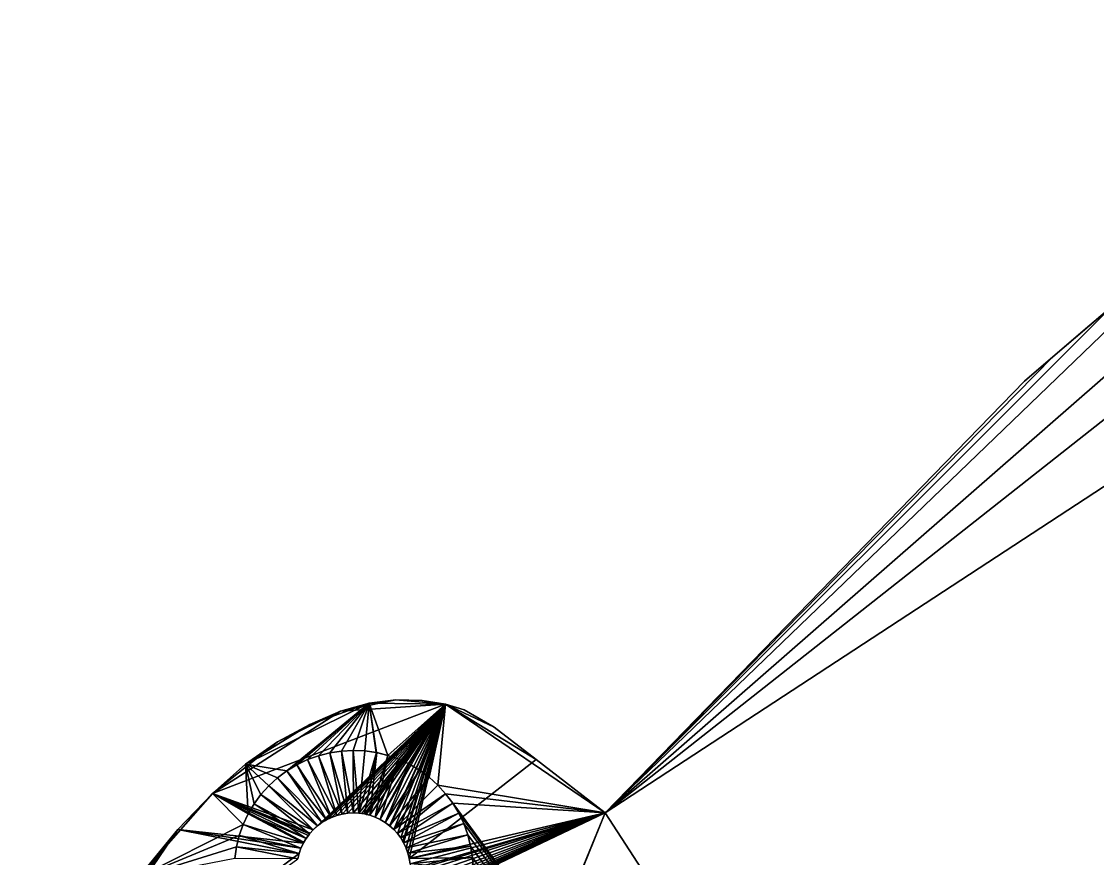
# Model space of a CAD drawing. Extents: x -90 to 90, y -51 to 49.
# Drawn here: x -70.21 to -41.26, y 26.67 to 49.2 of the extents above; entities that cross this region are included whole.
import ezdxf

# ---------------------------------------------------------------- set-up
doc = ezdxf.new("R2010")
doc.units = 0

msp = doc.modelspace()

# ---------------------------------------------------------------- linework, layer by layer
for points in [[(-69.427, -8.961, 2), (-8.214, 37.324, 2), (-21.964, 49.2, 2)], [(-69.427, -8.961, 2), (-21.964, 49.2, 2), (-54.504, 27.905, 2)], [(-21.964, 49.2, 2), (-33.466, 46.285, 2), (-54.504, 27.905, 2)], [(-54.504, 27.905, 0), (-38.546, 43.271, 0), (-28.577, 48.347, 0)], [(-25.421, -16.936, 0), (-54.504, 27.905, 0), (-28.577, 48.347, 0)], [(-33.466, 46.285, 2), (-38.546, 43.271, 2), (-54.504, 27.905, 2)], [(-38.546, 43.271, 2), (-40.877, 41.53, 2), (-54.504, 27.905, 2)], [(-54.504, 27.905, 0), (-40.877, 41.53, 0), (-38.546, 43.271, 0)], [(-40.877, 41.53, 2), (-42.459, 40.176, 2), (-54.504, 27.905, 2)], [(-54.504, 27.905, 0), (-42.459, 40.176, 0), (-40.877, 41.53, 0)], [(-40.877, 41.53, 2), (-41.647, 40.879, 2), (-42.459, 40.176, 2)], [(-42.459, 40.176, 0), (-41.647, 40.879, 0), (-40.877, 41.53, 0)], [(-40.877, 41.53, 0), (-41.647, 40.879, 0), (-41.647, 40.879, 2)], [(-40.877, 41.53, 0), (-41.647, 40.879, 2), (-40.877, 41.53, 2)], [(-41.647, 40.879, 0), (-42.459, 40.176, 0), (-42.459, 40.176, 2)], [(-41.647, 40.879, 0), (-42.459, 40.176, 2), (-41.647, 40.879, 2)], [(-42.459, 40.176, 2), (-43.227, 39.52, 2), (-54.504, 27.905, 2)], [(-54.504, 27.905, 0), (-43.227, 39.52, 0), (-42.459, 40.176, 0)], [(-42.459, 40.176, 0), (-43.227, 39.52, 0), (-43.227, 39.52, 2)], [(-42.459, 40.176, 0), (-43.227, 39.52, 2), (-42.459, 40.176, 2)], [(-43.227, 39.52, 0), (-54.504, 27.905, 0), (-54.504, 27.905, 2)], [(-43.227, 39.52, 0), (-54.504, 27.905, 2), (-43.227, 39.52, 2)], [(-69.427, -8.961, 2), (-69.306, -8.871, 2), (-8.214, 37.324, 2)], [(-69.306, -8.871, 2), (-69.247, -8.835, 2), (-8.214, 37.324, 2)], [(-69.247, -8.835, 2), (-69.178, -8.793, 2), (-8.214, 37.324, 2)], [(-69.178, -8.793, 2), (-69.042, -8.728, 2), (-8.214, 37.324, 2)], [(-69.042, -8.728, 2), (-68.901, -8.677, 2), (-8.214, 37.324, 2)], [(-68.901, -8.677, 2), (-68.883, -8.673, 2), (-8.214, 37.324, 2)], [(-68.883, -8.673, 2), (-68.756, -8.64, 2), (-8.214, 37.324, 2)], [(-68.756, -8.64, 2), (-68.607, -8.618, 2), (-8.214, 37.324, 2)], [(-68.607, -8.618, 2), (-68.457, -8.61, 2), (-8.214, 37.324, 2)], [(-68.457, -8.61, 2), (-68.307, -8.616, 2), (-8.214, 37.324, 2)], [(-68.307, -8.616, 2), (-68.159, -8.638, 2), (-8.214, 37.324, 2)], [(-68.159, -8.638, 2), (-68.013, -8.674, 2), (-8.214, 37.324, 2)], [(-68.013, -8.674, 2), (-67.871, -8.724, 2), (-8.214, 37.324, 2)], [(-67.871, -8.724, 2), (-67.735, -8.788, 2), (-8.214, 37.324, 2)], [(-67.735, -8.788, 2), (-67.606, -8.864, 2), (-8.214, 37.324, 2)], [(-67.606, -8.864, 2), (-67.485, -8.953, 2), (-8.214, 37.324, 2)], [(-67.485, -8.953, 2), (-67.374, -9.054, 2), (-8.214, 37.324, 2)], [(-67.374, -9.054, 2), (-67.273, -9.165, 2), (-8.214, 37.324, 2)], [(-67.273, -9.165, 2), (-67.183, -9.285, 2), (-8.214, 37.324, 2)], [(-67.183, -9.285, 2), (-67.105, -9.413, 2), (-8.214, 37.324, 2)], [(-67.105, -9.413, 2), (-67.04, -9.549, 2), (-8.214, 37.324, 2)], [(-67.04, -9.549, 2), (-66.989, -9.69, 2), (-8.214, 37.324, 2)], [(-66.989, -9.69, 2), (-66.952, -9.835, 2), (-8.214, 37.324, 2)], [(-66.986, -10.578, 2), (-63.477, -34.648, 2), (-8.425, 37.112, 2)], [(-66.95, -10.432, 2), (-66.986, -10.578, 2), (-8.425, 37.112, 2)], [(-66.952, -9.835, 2), (-66.929, -9.984, 2), (-8.214, 37.324, 2)], [(-66.95, -10.432, 2), (-8.425, 37.112, 2), (-8.324, 37.223, 2)], [(-66.928, -10.284, 2), (-66.95, -10.432, 2), (-8.324, 37.223, 2)], [(-66.929, -9.984, 2), (-66.922, -10.134, 2), (-8.214, 37.324, 2)], [(-66.928, -10.284, 2), (-8.324, 37.223, 2), (-8.214, 37.324, 2)], [(-66.922, -10.134, 2), (-66.928, -10.284, 2), (-8.214, 37.324, 2)], [(-63.477, -34.648, 2), (-8.514, 36.991, 2), (-8.425, 37.112, 2)], [(-63.477, -34.648, 2), (-8.591, 36.862, 2), (-8.514, 36.991, 2)], [(-63.477, -34.648, 2), (-8.654, 36.726, 2), (-8.591, 36.862, 2)], [(-63.477, -34.648, 2), (-8.704, 36.584, 2), (-8.654, 36.726, 2)], [(-63.477, -34.648, 2), (-8.74, 36.438, 2), (-8.704, 36.584, 2)], [(-63.477, -34.648, 2), (-8.762, 36.29, 2), (-8.74, 36.438, 2)], [(-63.477, -34.648, 2), (-8.768, 36.14, 2), (-8.762, 36.29, 2)], [(-63.477, -34.648, 2), (-8.761, 35.99, 2), (-8.768, 36.14, 2)], [(-63.477, -34.648, 2), (-8.738, 35.841, 2), (-8.761, 35.99, 2)], [(-63.477, -34.648, 2), (-8.701, 35.696, 2), (-8.738, 35.841, 2)], [(-63.477, -34.648, 2), (-8.65, 35.555, 2), (-8.701, 35.696, 2)], [(-63.477, -34.648, 2), (-8.585, 35.419, 2), (-8.65, 35.555, 2)], [(-63.477, -34.648, 2), (-8.507, 35.291, 2), (-8.585, 35.419, 2)], [(-63.477, -34.648, 2), (-8.418, 35.17, 2), (-8.507, 35.291, 2)], [(-63.477, -34.648, 2), (-8.316, 35.059, 2), (-8.418, 35.17, 2)], [(-63.477, -34.648, 2), (-8.205, 34.959, 2), (-8.316, 35.059, 2)], [(-63.477, -34.648, 2), (-2.705, 26.198, 2), (-8.205, 34.959, 2)], [(-58.799, 30.827, 2), (-61.624, 30.636, 2), (-65.073, 28.424, 2)], [(-58.799, 30.827, 2), (-65.073, 28.424, 2), (-62.361, 27.447, 2)], [(-64.181, 29.211, 0), (-62.453, 30.283, 0), (-60.857, 30.852, 0)], [(-63.07, 29.034, 0), (-64.181, 29.211, 0), (-60.857, 30.852, 0)], [(-62.8, 29.197, 0), (-63.07, 29.034, 0), (-60.857, 30.852, 0)], [(-62.516, 29.333, 0), (-62.8, 29.197, 0), (-60.857, 30.852, 0)], [(-62.219, 29.44, 0), (-62.516, 29.333, 0), (-60.857, 30.852, 0)], [(-62.453, 30.283, 0), (-61.624, 30.636, 0), (-60.857, 30.852, 0)], [(-58.799, 30.827, 2), (-62.361, 27.447, 2), (-62.25, 27.548, 2)], [(-58.799, 30.827, 2), (-62.25, 27.548, 2), (-62.13, 27.638, 2)], [(-60.857, 30.852, 0), (-61.914, 29.518), (-62.219, 29.44, 0)], [(-58.799, 30.827, 2), (-62.13, 27.638, 2), (-62.031, 27.698, 2)], [(-58.799, 30.827, 2), (-62.031, 27.698, 2), (-62.001, 27.716, 2)], [(-58.799, 30.827, 2), (-62.001, 27.716, 2), (-61.984, 27.724, 2)], [(-58.799, 30.827, 2), (-61.984, 27.724, 2), (-61.866, 27.78, 2)], [(-60.857, 30.852, 0), (-61.602, 29.565, 0), (-61.914, 29.518)], [(-58.799, 30.827, 2), (-61.866, 27.78, 2), (-61.725, 27.831, 2)], [(-58.799, 30.827, 2), (-61.725, 27.831, 2), (-61.579, 27.868, 2)], [(-60.136, 30.946, 2), (-60.857, 30.852, 2), (-61.624, 30.636, 2)], [(-58.799, 30.827, 2), (-60.136, 30.946, 2), (-61.624, 30.636, 2)], [(-60.857, 30.852, 0), (-61.624, 30.636, 0), (-61.624, 30.636, 2)], [(-60.857, 30.852, 0), (-61.624, 30.636, 2), (-60.857, 30.852, 2)], [(-60.857, 30.852, 0), (-61.287, 29.582, 0), (-61.602, 29.565, 0)], [(-58.799, 30.827, 2), (-61.579, 27.868, 2), (-61.431, 27.891, 2)], [(-58.799, 30.827, 2), (-61.431, 27.891, 2), (-61.281, 27.899, 2)], [(-60.857, 30.852, 0), (-60.972, 29.568, 0), (-61.287, 29.582, 0)], [(-58.799, 30.827, 2), (-61.281, 27.899, 2), (-61.131, 27.892, 2)], [(-58.799, 30.827, 2), (-61.131, 27.892, 2), (-61.051, 27.881, 2)], [(-61.051, 27.881, 2), (-60.982, 27.871, 2), (-58.799, 30.827, 2)], [(-60.982, 27.871, 2), (-60.933, 27.858, 2), (-58.799, 30.827, 2)], [(-60.857, 30.852, 0), (-60.672, 29.524, 0), (-60.972, 29.568, 0)], [(-60.933, 27.858, 2), (-60.837, 27.835, 2), (-58.799, 30.827, 2)], [(-60.857, 30.852, 0), (-60.136, 30.946, 0), (-58.799, 30.827, 0)], [(-60.136, 30.946, 0), (-60.857, 30.852, 0), (-60.857, 30.852, 2)], [(-60.136, 30.946, 0), (-60.857, 30.852, 2), (-60.136, 30.946, 2)], [(-60.857, 30.852, 0), (-58.799, 30.827, 0), (-60.354, 29.447, 0)], [(-60.857, 30.852, 0), (-60.354, 29.447, 0), (-60.66, 29.523, 0)], [(-60.857, 30.852, 0), (-60.66, 29.523, 0), (-60.672, 29.524, 0)], [(-60.837, 27.835, 2), (-60.695, 27.785, 2), (-58.799, 30.827, 2)], [(-60.695, 27.785, 2), (-60.559, 27.721, 2), (-58.799, 30.827, 2)], [(-60.559, 27.721, 2), (-60.43, 27.644, 2), (-58.799, 30.827, 2)], [(-60.43, 27.644, 2), (-60.309, 27.555, 2), (-58.799, 30.827, 2)], [(-58.799, 30.827, 0), (-60.057, 29.342, 0), (-60.354, 29.447, 0)], [(-60.309, 27.555, 2), (-60.295, 27.542, 2), (-58.799, 30.827, 2)], [(-60.295, 27.542, 2), (-60.197, 27.455, 2), (-58.799, 30.827, 2)], [(-60.197, 27.455, 2), (-60.096, 27.344, 2), (-58.799, 30.827, 2)], [(-60.136, 30.946, 0), (-59.433, 30.928), (-58.799, 30.827, 0)], [(-58.799, 30.827, 2), (-59.433, 30.928, 2), (-60.136, 30.946, 2)], [(-59.433, 30.928), (-60.136, 30.946, 0), (-60.136, 30.946, 2)], [(-59.433, 30.928), (-60.136, 30.946, 2), (-59.433, 30.928, 2)], [(-60.096, 27.344, 2), (-60.006, 27.224, 2), (-58.799, 30.827, 2)], [(-58.799, 30.827, 0), (-59.771, 29.208, 0), (-60.057, 29.342, 0)], [(-60.006, 27.224, 2), (-59.947, 27.126, 2), (-58.799, 30.827, 2)], [(-59.947, 27.126, 2), (-59.929, 27.095, 2), (-58.799, 30.827, 2)], [(-59.929, 27.095, 2), (-59.864, 26.96, 2), (-58.799, 30.827, 2)], [(-59.864, 26.96, 2), (-59.813, 26.819, 2), (-58.799, 30.827, 2)], [(-59.813, 26.819, 2), (-59.776, 26.673, 2), (-58.799, 30.827, 2)], [(-59.776, 26.673, 2), (-56.362, 29.338, 2), (-58.799, 30.827, 2)], [(-59.5, 29.047, 0), (-59.771, 29.208, 0), (-58.799, 30.827, 0)], [(-59.246, 28.86, 0), (-59.5, 29.047, 0), (-58.799, 30.827, 0)], [(-58.799, 30.827, 0), (-59.433, 30.928), (-59.433, 30.928, 2)], [(-58.799, 30.827, 0), (-59.433, 30.928, 2), (-58.799, 30.827, 2)], [(-59.012, 28.649, 0), (-59.246, 28.86, 0), (-58.799, 30.827, 0)], [(-59.012, 28.649, 0), (-58.799, 30.827, 0), (-54.504, 27.905, 0)], [(-57.49, 30.208, 2), (-58.302, 30.673, 2), (-58.799, 30.827, 2)], [(-56.362, 29.338, 2), (-57.49, 30.208, 2), (-58.799, 30.827, 2)], [(-58.799, 30.827, 0), (-58.302, 30.673, 0), (-57.49, 30.208, 0)], [(-58.799, 30.827, 0), (-57.49, 30.208, 0), (-56.362, 29.338, 0)], [(-58.799, 30.827, 0), (-56.362, 29.338, 0), (-54.504, 27.905, 0)], [(-58.302, 30.673, 0), (-58.799, 30.827, 0), (-58.799, 30.827, 2)], [(-58.302, 30.673, 0), (-58.799, 30.827, 2), (-58.302, 30.673, 2)], [(-61.624, 30.636, 2), (-63.319, 29.811, 2), (-65.073, 28.424, 2)], [(-61.624, 30.636, 2), (-62.453, 30.283, 2), (-63.319, 29.811, 2)], [(-61.624, 30.636, 0), (-62.453, 30.283, 0), (-62.453, 30.283, 2)], [(-61.624, 30.636, 0), (-62.453, 30.283, 2), (-61.624, 30.636, 2)], [(-57.49, 30.208, 0), (-58.302, 30.673, 0), (-58.302, 30.673, 2)], [(-57.49, 30.208, 0), (-58.302, 30.673, 2), (-57.49, 30.208, 2)], [(-64.181, 29.211, 0), (-63.319, 29.811, 0), (-62.453, 30.283, 0)], [(-62.453, 30.283, 0), (-63.319, 29.811, 0), (-63.319, 29.811, 2)], [(-62.453, 30.283, 0), (-63.319, 29.811, 2), (-62.453, 30.283, 2)], [(-56.362, 29.338, 0), (-57.49, 30.208, 0), (-57.49, 30.208, 2)], [(-56.362, 29.338, 0), (-57.49, 30.208, 2), (-56.362, 29.338, 2)], [(-63.319, 29.811, 2), (-64.181, 29.211, 2), (-65.073, 28.424, 2)], [(-63.319, 29.811, 0), (-64.181, 29.211, 0), (-64.181, 29.211, 2)], [(-63.319, 29.811, 0), (-64.181, 29.211, 2), (-63.319, 29.811, 2)], [(-61.914, 29.518), (-61.602, 29.565, 0), (-61.431, 27.891, 1.2)], [(-61.602, 29.565, 0), (-61.287, 29.582, 0), (-61.281, 27.899, 1.2)], [(-61.602, 29.565, 0), (-61.281, 27.899, 1.2), (-61.431, 27.891, 1.2)], [(-61.287, 29.582, 0), (-60.972, 29.568, 0), (-61.131, 27.892, 1.2)], [(-61.287, 29.582, 0), (-61.131, 27.892, 1.2), (-61.281, 27.899, 1.2)], [(-60.66, 29.523, 0), (-61.131, 27.892, 1.2), (-60.972, 29.568, 0)], [(-60.972, 29.568, 0), (-60.672, 29.524, 0), (-60.66, 29.523, 0)], [(-62.8, 29.197, 0), (-62.516, 29.333, 0), (-61.866, 27.78, 1.2)], [(-62.516, 29.333, 0), (-62.219, 29.44, 0), (-61.725, 27.831, 1.2)], [(-62.516, 29.333, 0), (-61.725, 27.831, 1.2), (-61.866, 27.78, 1.2)], [(-62.219, 29.44, 0), (-61.914, 29.518), (-61.579, 27.868, 1.2)], [(-62.219, 29.44, 0), (-61.579, 27.868, 1.2), (-61.725, 27.831, 1.2)], [(-61.914, 29.518), (-61.431, 27.891, 1.2), (-61.579, 27.868, 1.2)], [(-60.66, 29.523, 0), (-60.982, 27.871, 1.2), (-61.131, 27.892, 1.2)], [(-60.982, 27.871, 1.2), (-60.66, 29.523, 0), (-60.654, 29.521, 0)], [(-60.654, 29.521, 0), (-60.837, 27.835, 1.2), (-60.982, 27.871, 1.2)], [(-60.654, 29.521, 0), (-60.354, 29.447, 0), (-60.837, 27.835, 1.2)], [(-60.354, 29.447, 0), (-60.695, 27.785, 1.2), (-60.837, 27.835, 1.2)], [(-60.354, 29.447, 0), (-60.057, 29.342, 0), (-60.695, 27.785, 1.2)], [(-60.057, 29.342, 0), (-60.559, 27.721, 1.2), (-60.695, 27.785, 1.2)], [(-60.354, 29.447, 0), (-60.654, 29.521, 0), (-60.66, 29.523, 0)], [(-60.057, 29.342, 0), (-59.771, 29.208, 0), (-60.559, 27.721, 1.2)], [(-59.776, 26.673, 2), (-54.504, 27.905, 2), (-56.362, 29.338, 2)], [(-54.504, 27.905, 0), (-56.362, 29.338, 0), (-56.362, 29.338, 2)], [(-54.504, 27.905, 0), (-56.362, 29.338, 2), (-54.504, 27.905, 2)], [(-64.114, 27.873, 0), (-65.073, 28.424, 0), (-64.181, 29.211, 0)], [(-64.181, 29.211, 0), (-65.073, 28.424, 0), (-65.073, 28.424, 2)], [(-64.181, 29.211, 0), (-65.073, 28.424, 2), (-64.181, 29.211, 2)], [(-63.953, 28.144, 0), (-64.114, 27.873, 0), (-64.181, 29.211, 0)], [(-63.767, 28.398, 0), (-63.953, 28.144, 0), (-64.181, 29.211, 0)], [(-63.556, 28.632, 0), (-63.767, 28.398, 0), (-64.181, 29.211, 0)], [(-63.323, 28.845, 0), (-63.556, 28.632, 0), (-64.181, 29.211, 0)], [(-63.07, 29.034, 0), (-63.323, 28.845, 0), (-64.181, 29.211, 0)], [(-63.323, 28.845, 0), (-63.07, 29.034, 0), (-62.13, 27.638, 1.2)], [(-63.07, 29.034, 0), (-62.8, 29.197, 0), (-62.001, 27.716, 1.2)], [(-63.07, 29.034, 0), (-62.001, 27.716, 1.2), (-62.13, 27.638, 1.2)], [(-62.8, 29.197, 0), (-61.866, 27.78, 1.2), (-62.001, 27.716, 1.2)], [(-59.771, 29.208, 0), (-60.43, 27.644, 1.2), (-60.559, 27.721, 1.2)], [(-59.771, 29.208, 0), (-59.5, 29.047, 0), (-60.43, 27.644, 1.2)], [(-59.5, 29.047, 0), (-60.309, 27.555, 1.2), (-60.43, 27.644, 1.2)], [(-59.5, 29.047, 0), (-59.246, 28.86, 0), (-60.309, 27.555, 1.2)], [(-62.25, 27.548, 1.2), (-63.556, 28.632, 0), (-63.323, 28.845, 0)], [(-63.323, 28.845, 0), (-62.13, 27.638, 1.2), (-62.25, 27.548, 1.2)], [(-59.246, 28.86, 0), (-60.197, 27.455, 1.2), (-60.309, 27.555, 1.2)], [(-59.246, 28.86, 0), (-59.012, 28.649, 0), (-60.197, 27.455, 1.2)], [(-67.053, 26.169, 0), (-66.003, 27.457, 0), (-65.073, 28.424, 0)], [(-67.053, 26.169, 0), (-65.073, 28.424, 0), (-64.248, 27.587, 0)], [(-62.627, 27.085, 2), (-65.073, 28.424, 2), (-66.003, 27.457, 2)], [(-65.073, 28.424, 0), (-66.003, 27.457, 0), (-66.003, 27.457, 2)], [(-65.073, 28.424, 0), (-66.003, 27.457, 2), (-65.073, 28.424, 2)], [(-65.073, 28.424, 2), (-62.627, 27.085, 2), (-62.61, 27.113, 2)], [(-65.073, 28.424, 2), (-62.61, 27.113, 2), (-62.55, 27.214, 2)], [(-65.073, 28.424, 2), (-62.55, 27.214, 2), (-62.491, 27.295, 2)], [(-65.073, 28.424, 2), (-62.491, 27.295, 2), (-62.462, 27.335, 2)], [(-65.073, 28.424, 2), (-62.462, 27.335, 2), (-62.446, 27.353, 2)], [(-65.073, 28.424, 2), (-62.446, 27.353, 2), (-62.361, 27.447, 2)], [(-65.073, 28.424, 0), (-64.114, 27.873, 0), (-64.248, 27.587, 0)], [(-62.462, 27.335, 1.2), (-63.953, 28.144, 0), (-63.767, 28.398, 0)], [(-62.361, 27.447, 1.2), (-63.767, 28.398, 0), (-63.556, 28.632, 0)], [(-62.361, 27.447, 1.2), (-62.462, 27.335, 1.2), (-63.767, 28.398, 0)], [(-62.25, 27.548, 1.2), (-62.361, 27.447, 1.2), (-63.556, 28.632, 0)], [(-60.197, 27.455, 1.2), (-59.012, 28.649, 0), (-58.799, 28.417, 0)], [(-60.197, 27.455, 1.2), (-58.799, 28.417, 0), (-60.096, 27.344, 1.2)], [(-60.096, 27.344, 1.2), (-58.799, 28.417, 0), (-58.61, 28.164, 0)], [(-58.799, 28.417, 0), (-59.012, 28.649, 0), (-54.504, 27.905, 0)], [(-58.61, 28.164, 0), (-58.799, 28.417, 0), (-54.504, 27.905, 0)], [(-62.55, 27.214, 1.2), (-64.114, 27.873, 0), (-63.953, 28.144, 0)], [(-62.462, 27.335, 1.2), (-62.55, 27.214, 1.2), (-63.953, 28.144, 0)], [(-60.096, 27.344, 1.2), (-58.61, 28.164, 0), (-60.006, 27.224, 1.2)], [(-60.006, 27.224, 1.2), (-58.61, 28.164, 0), (-58.447, 27.894, 0)], [(-25.421, -16.936, 0), (-58.447, 27.894, 0), (-58.61, 28.164, 0)], [(-25.421, -16.936, 0), (-58.61, 28.164, 0), (-54.504, 27.905, 0)], [(-69.867, -9.559, 2), (-69.804, -9.423, 2), (-54.504, 27.905, 2)], [(-69.867, -9.559, 2), (-54.504, 27.905, 2), (-60.549, 25.022, 2)], [(-69.804, -9.423, 2), (-69.727, -9.294, 2), (-54.504, 27.905, 2)], [(-69.727, -9.294, 2), (-69.638, -9.173, 2), (-54.504, 27.905, 2)], [(-69.638, -9.173, 2), (-69.624, -9.158, 2), (-54.504, 27.905, 2)], [(-69.624, -9.158, 2), (-69.537, -9.062, 2), (-54.504, 27.905, 2)], [(-69.537, -9.062, 2), (-69.441, -8.974, 2), (-54.504, 27.905, 2)], [(-69.441, -8.974, 2), (-69.427, -8.961, 2), (-54.504, 27.905, 2)], [(-62.627, 27.085, 1.2), (-64.248, 27.587, 0), (-64.114, 27.873, 0)], [(-62.55, 27.214, 1.2), (-62.627, 27.085, 1.2), (-64.114, 27.873, 0)], [(-61.725, 27.831, 2), (-61.866, 27.78, 2), (-61.866, 27.78, 1.2)], [(-61.725, 27.831, 2), (-61.866, 27.78, 1.2), (-61.725, 27.831, 1.2)], [(-61.579, 27.868, 2), (-61.725, 27.831, 2), (-61.725, 27.831, 1.2)], [(-61.579, 27.868, 2), (-61.725, 27.831, 1.2), (-61.579, 27.868, 1.2)], [(-61.431, 27.891, 2), (-61.579, 27.868, 2), (-61.579, 27.868, 1.2)], [(-61.431, 27.891, 2), (-61.579, 27.868, 1.2), (-61.431, 27.891, 1.2)], [(-61.281, 27.899, 2), (-61.431, 27.891, 2), (-61.431, 27.891, 1.2)], [(-61.281, 27.899, 2), (-61.431, 27.891, 1.2), (-61.281, 27.899, 1.2)], [(-61.131, 27.892, 1.2), (-61.131, 27.892, 2), (-61.281, 27.899, 2)], [(-61.131, 27.892, 1.2), (-61.281, 27.899, 2), (-61.281, 27.899, 1.2)], [(-60.982, 27.871, 2), (-61.051, 27.881, 2), (-61.131, 27.892, 2)], [(-61.131, 27.892, 2), (-61.131, 27.892, 1.2), (-60.982, 27.871, 1.2)], [(-61.131, 27.892, 2), (-60.982, 27.871, 1.2), (-60.982, 27.871, 2)], [(-60.933, 27.858, 2), (-60.982, 27.871, 2), (-60.982, 27.871, 1.2)], [(-60.933, 27.858, 2), (-60.982, 27.871, 1.2), (-60.837, 27.835, 1.2)], [(-60.837, 27.835, 1.2), (-60.837, 27.835, 2), (-60.933, 27.858, 2)], [(-60.695, 27.785, 1.2), (-60.695, 27.785, 2), (-60.837, 27.835, 2)], [(-60.695, 27.785, 1.2), (-60.837, 27.835, 2), (-60.837, 27.835, 1.2)], [(-54.504, 27.905, 2), (-60.42, 25.1, 2), (-60.549, 25.022, 2)], [(-54.504, 27.905, 2), (-60.3, 25.19, 2), (-60.42, 25.1, 2)], [(-54.504, 27.905, 2), (-60.189, 25.291, 2), (-60.3, 25.19, 2)], [(-54.504, 27.905, 2), (-60.089, 25.403, 2), (-60.189, 25.291, 2)], [(-54.504, 27.905, 2), (-60, 25.524, 2), (-60.089, 25.403, 2)], [(-60.006, 27.224, 1.2), (-58.447, 27.894, 0), (-59.929, 27.095, 1.2)], [(-54.504, 27.905, 2), (-59.923, 25.653, 2), (-60, 25.524, 2)], [(-59.929, 27.095, 1.2), (-58.447, 27.894, 0), (-58.311, 27.61, 0)], [(-54.504, 27.905, 2), (-59.859, 25.789, 2), (-59.923, 25.653, 2)], [(-54.504, 27.905, 2), (-59.809, 25.93, 2), (-59.859, 25.789, 2)], [(-54.504, 27.905, 2), (-59.773, 26.076, 2), (-59.809, 25.93, 2)], [(-54.504, 27.905, 2), (-59.776, 26.673, 2), (-59.753, 26.525, 2)], [(-54.504, 27.905, 2), (-59.752, 26.225, 2), (-59.773, 26.076, 2)], [(-54.504, 27.905, 2), (-59.753, 26.525, 2), (-59.745, 26.375, 2)], [(-54.504, 27.905, 2), (-59.747, 26.326, 2), (-59.752, 26.225, 2)], [(-54.504, 27.905, 2), (-59.745, 26.375, 2), (-59.747, 26.326, 2)], [(-25.421, -16.936, 0), (-58.311, 27.61, 0), (-58.447, 27.894, 0)], [(-67.053, 26.169, 0), (-64.248, 27.587, 0), (-64.353, 27.29, 0)], [(-62.691, 26.949, 1.2), (-64.353, 27.29, 0), (-64.248, 27.587, 0)], [(-62.627, 27.085, 1.2), (-62.691, 26.949, 1.2), (-64.248, 27.587, 0)], [(-62.361, 27.447, 2), (-62.268, 27.532, 2), (-62.25, 27.548, 2)], [(-62.361, 27.447, 1.2), (-62.25, 27.548, 1.2), (-62.25, 27.548, 2)], [(-62.268, 27.532, 2), (-62.361, 27.447, 1.2), (-62.25, 27.548, 2)], [(-62.268, 27.532, 2), (-62.361, 27.447, 2), (-62.361, 27.447, 1.2)], [(-62.25, 27.548, 2), (-62.21, 27.578, 2), (-62.13, 27.638, 2)], [(-62.25, 27.548, 1.2), (-62.13, 27.638, 1.2), (-62.13, 27.638, 2)], [(-62.21, 27.578, 2), (-62.25, 27.548, 1.2), (-62.13, 27.638, 2)], [(-62.21, 27.578, 2), (-62.25, 27.548, 2), (-62.25, 27.548, 1.2)], [(-62.13, 27.638, 1.2), (-62.001, 27.716, 1.2), (-62.001, 27.716, 2)], [(-62.031, 27.698, 2), (-62.13, 27.638, 1.2), (-62.001, 27.716, 2)], [(-62.031, 27.698, 2), (-62.13, 27.638, 2), (-62.13, 27.638, 1.2)], [(-61.866, 27.78, 2), (-61.984, 27.724, 2), (-62.001, 27.716, 2)], [(-62.001, 27.716, 2), (-62.001, 27.716, 1.2), (-61.866, 27.78, 1.2)], [(-62.001, 27.716, 2), (-61.866, 27.78, 1.2), (-61.866, 27.78, 2)], [(-60.559, 27.721, 1.2), (-60.559, 27.721, 2), (-60.695, 27.785, 2)], [(-60.559, 27.721, 1.2), (-60.695, 27.785, 2), (-60.695, 27.785, 1.2)], [(-60.43, 27.644, 1.2), (-60.43, 27.644, 2), (-60.559, 27.721, 2)], [(-60.43, 27.644, 1.2), (-60.559, 27.721, 2), (-60.559, 27.721, 1.2)], [(-60.43, 27.644, 2), (-60.33, 27.571, 2), (-60.309, 27.555, 2)], [(-60.309, 27.555, 2), (-60.33, 27.571, 2), (-60.43, 27.644, 2)], [(-60.43, 27.644, 2), (-60.43, 27.644, 1.2), (-60.309, 27.555, 1.2)], [(-60.43, 27.644, 2), (-60.309, 27.555, 1.2), (-60.309, 27.555, 2)], [(-60.295, 27.542, 2), (-60.309, 27.555, 2), (-60.309, 27.555, 1.2)], [(-60.295, 27.542, 2), (-60.309, 27.555, 1.2), (-60.197, 27.455, 1.2)], [(-60.197, 27.455, 1.2), (-60.197, 27.455, 2), (-60.295, 27.542, 2)], [(-59.929, 27.095, 1.2), (-58.311, 27.61, 0), (-59.864, 26.96, 1.2)], [(-59.864, 26.96, 1.2), (-58.311, 27.61, 0), (-58.204, 27.313, 0)], [(-25.421, -16.936, 0), (-58.204, 27.313, 0), (-58.311, 27.61, 0)], [(-66.003, 27.457, 2), (-68.738, 23.72, 2), (-70.21, 21.256, 2)], [(-62.741, 26.808, 2), (-66.003, 27.457, 2), (-70.21, 21.256, 2)], [(-66.003, 27.457, 2), (-68.234, 24.523, 2), (-68.738, 23.72, 2)], [(-66.003, 27.457, 2), (-67.053, 26.169, 2), (-68.234, 24.523, 2)], [(-66.003, 27.457, 0), (-67.053, 26.169, 0), (-67.053, 26.169, 2)], [(-66.003, 27.457, 0), (-67.053, 26.169, 2), (-66.003, 27.457, 2)], [(-67.053, 26.169, 0), (-64.353, 27.29, 0), (-64.429, 26.984, 0)], [(-62.691, 26.949, 2), (-62.627, 27.085, 2), (-66.003, 27.457, 2)], [(-62.741, 26.808, 2), (-62.691, 26.949, 2), (-66.003, 27.457, 2)], [(-62.741, 26.808, 1.2), (-64.429, 26.984, 0), (-64.353, 27.29, 0)], [(-62.691, 26.949, 1.2), (-62.741, 26.808, 1.2), (-64.353, 27.29, 0)], [(-62.627, 27.085, 1.2), (-62.55, 27.214, 1.2), (-62.55, 27.214, 2)], [(-62.61, 27.113, 2), (-62.627, 27.085, 1.2), (-62.55, 27.214, 2)], [(-62.55, 27.214, 1.2), (-62.462, 27.335, 1.2), (-62.462, 27.335, 2)], [(-62.491, 27.295, 2), (-62.55, 27.214, 1.2), (-62.462, 27.335, 2)], [(-62.491, 27.295, 2), (-62.55, 27.214, 2), (-62.55, 27.214, 1.2)], [(-62.361, 27.447, 2), (-62.446, 27.353, 2), (-62.462, 27.335, 2)], [(-62.462, 27.335, 2), (-62.462, 27.335, 1.2), (-62.361, 27.447, 1.2)], [(-62.462, 27.335, 2), (-62.361, 27.447, 1.2), (-62.361, 27.447, 2)], [(-60.096, 27.344, 1.2), (-60.096, 27.344, 2), (-60.197, 27.455, 2)], [(-60.096, 27.344, 1.2), (-60.197, 27.455, 2), (-60.197, 27.455, 1.2)], [(-60.006, 27.224, 1.2), (-60.006, 27.224, 2), (-60.096, 27.344, 2)], [(-60.006, 27.224, 1.2), (-60.096, 27.344, 2), (-60.096, 27.344, 1.2)], [(-59.929, 27.095, 2), (-59.947, 27.126, 2), (-60.006, 27.224, 2)], [(-60.006, 27.224, 2), (-60.006, 27.224, 1.2), (-59.929, 27.095, 1.2)], [(-60.006, 27.224, 2), (-59.929, 27.095, 1.2), (-59.929, 27.095, 2)], [(-59.864, 26.96, 1.2), (-58.204, 27.313, 0), (-59.813, 26.819, 1.2)], [(-59.813, 26.819, 1.2), (-58.204, 27.313, 0), (-58.126, 27.008, 0)], [(-25.609, -16.684, 0), (-58.126, 27.008, 0), (-58.204, 27.313, 0)], [(-25.421, -16.936, 0), (-25.609, -16.684, 0), (-58.204, 27.313, 0)], [(-67.053, 26.169, 0), (-64.429, 26.984, 0), (-64.474, 26.672, 0)], [(-62.777, 26.662, 1.2), (-64.474, 26.672, 0), (-64.429, 26.984, 0)], [(-62.741, 26.808, 1.2), (-62.777, 26.662, 1.2), (-64.429, 26.984, 0)], [(-62.691, 26.949, 2), (-62.741, 26.808, 2), (-62.741, 26.808, 1.2)], [(-62.691, 26.949, 2), (-62.741, 26.808, 1.2), (-62.691, 26.949, 1.2)], [(-62.691, 26.949, 2), (-62.635, 27.068, 2), (-62.627, 27.085, 2)], [(-62.691, 26.949, 1.2), (-62.627, 27.085, 1.2), (-62.627, 27.085, 2)], [(-62.691, 26.949, 1.2), (-62.627, 27.085, 2), (-62.635, 27.068, 2)], [(-62.635, 27.068, 2), (-62.691, 26.949, 2), (-62.691, 26.949, 1.2)], [(-62.61, 27.113, 2), (-62.627, 27.085, 2), (-62.627, 27.085, 1.2)], [(-59.929, 27.095, 2), (-59.929, 27.095, 1.2), (-59.864, 26.96, 1.2)], [(-59.929, 27.095, 2), (-59.864, 26.96, 1.2), (-59.864, 26.96, 2)], [(-59.864, 26.96, 2), (-59.858, 26.943, 2), (-59.813, 26.819, 2)], [(-59.858, 26.943, 2), (-59.864, 26.96, 2), (-59.864, 26.96, 1.2)], [(-59.858, 26.943, 2), (-59.864, 26.96, 1.2), (-59.813, 26.819, 1.2)], [(-59.813, 26.819, 1.2), (-59.813, 26.819, 2), (-59.858, 26.943, 2)], [(-59.813, 26.819, 1.2), (-58.126, 27.008, 0), (-59.776, 26.673, 1.2)], [(-59.776, 26.673, 1.2), (-58.126, 27.008, 0), (-58.079, 26.696)], [(-25.609, -16.684, 0), (-58.079, 26.696), (-58.126, 27.008, 0)], [(-62.777, 26.662, 2), (-62.741, 26.808, 2), (-70.21, 21.256, 2)], [(-62.741, 26.808, 2), (-62.777, 26.662, 2), (-62.777, 26.662, 1.2)], [(-62.741, 26.808, 2), (-62.777, 26.662, 1.2), (-62.741, 26.808, 1.2)], [(-59.776, 26.673, 1.2), (-59.776, 26.673, 2), (-59.813, 26.819, 2)], [(-59.776, 26.673, 1.2), (-59.813, 26.819, 2), (-59.813, 26.819, 1.2)], [(-59.776, 26.673, 1.2), (-58.079, 26.696), (-59.753, 26.525, 1.2)], [(-59.753, 26.525, 1.2), (-59.753, 26.525, 2), (-59.776, 26.673, 2)], [(-59.753, 26.525, 1.2), (-59.776, 26.673, 2), (-59.776, 26.673, 1.2)], [(-59.753, 26.525, 1.2), (-58.079, 26.696), (-58.062, 26.381)], [(-25.609, -16.684, 0), (-58.062, 26.381), (-58.079, 26.696)]]:
    msp.add_3dface(points)

doc.saveas('drawing.dxf')
